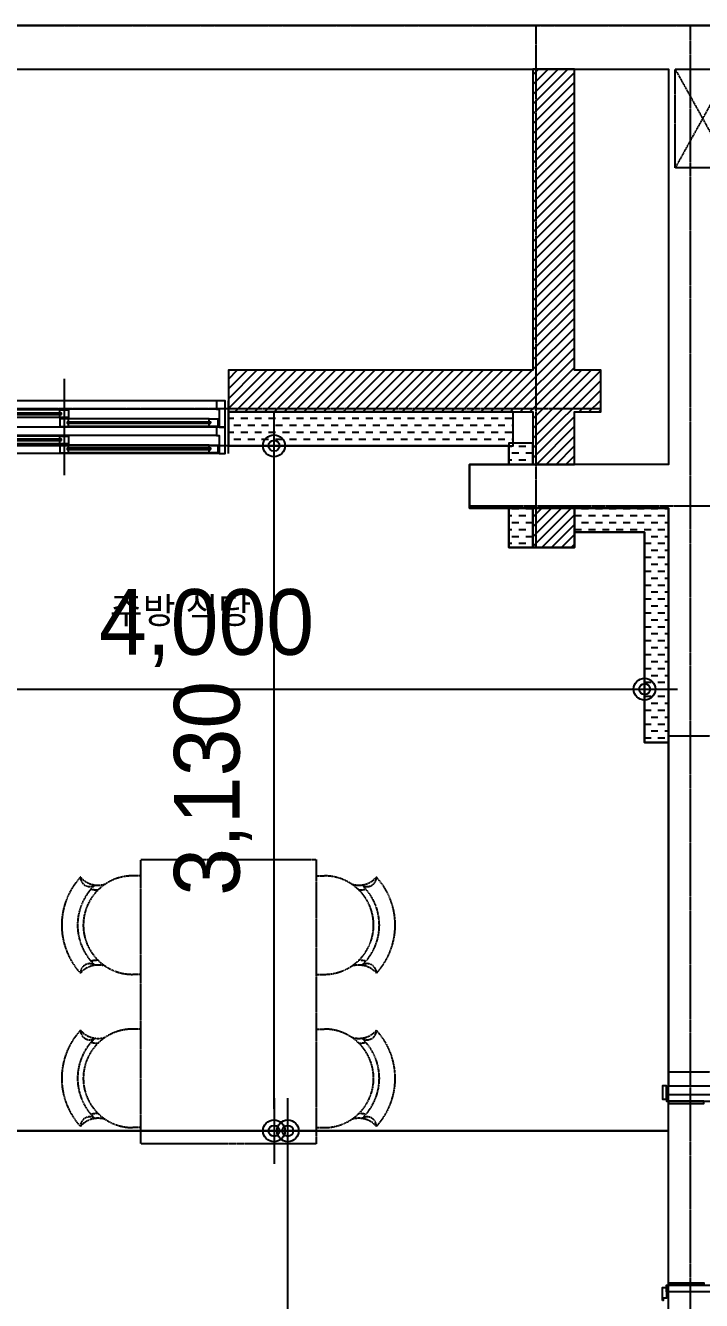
# Model space of a CAD drawing. Extents: x -125 to 16400, y -1600 to 10435.
# Drawn here: x 7748 to 10835, y 4510 to 10335 of the extents above; entities that cross this region are included whole.
import ezdxf

# ---------------------------------------------------------------- set-up
doc = ezdxf.new("R2010")
doc.units = 0
doc.header["$MEASUREMENT"] = 0
for name, pattern in [('AUDIT_D_220706163347-0', [0]), ('CEN', [62, 60, -1, 0, -1]), ('HD', [2.5, 1.5, -1]), ('평면도(기준)$0$CENTER2', [16.25, 15, -0.5, 0.25, -0.5])]:
    doc.linetypes.add(name, pattern=pattern)
for name, color, linetype in [('A_HAT', 8, 'Continuous'), ('AA-XXXX-DIMS', 7, 'Continuous'), ('CEN_CON', 1, 'CEN'), ('CEN_WALL', 12, 'CEN'), ('CONC', 2, 'Continuous'), ('DIM', 7, 'AUDIT_D_220706163347-0'), ('FIN', 6, 'Continuous'), ('FUR_가구', 8, 'HD'), ('INS', 8, 'Continuous'), ('SINA-F-FRAME', 4, 'Continuous'), ('WAL', 3, 'Continuous'), ('WIN', 4, 'Continuous'), ('실명', 3, 'AUDIT_D_220706163347-0'), ('평면도(기준)$0$1.EC-F-DOOR', 4, 'Continuous'), ('평면도(기준)$0$1.EC-F-DOOR-F', 4, 'Continuous')]:
    doc.layers.add(name, color=color, linetype=linetype)
doc.layers.add('Defpoint', color=135, linetype='Continuous', plot=False)
doc.styles.add('HAUD01', font='Dotum.ttf')
doc.dimstyles.new('HAUD-100', dxfattribs={"dimscale": 100, "dimtxt": 3, "dimasz": 1, "dimexe": 0, "dimexo": 3, "dimgap": 1, "dimtad": 1, "dimdec": 0, "dimdsep": 46, "dimlunit": 6, "dimtxsty": 'HAUD01', "dimblk": 'DIMDOT', "dimcen": 2.5, "dimdle": 1.5, "dimclrd": 7, "dimclre": 7, "dimclrt": 3, "dimadec": 0, "dimazin": 0, "dimtfac": 1, "dimtdec": 0, "dimtix": 1, "dimtmove": 2, "dimatfit": 3, "dimfxl": 1, "dimtvp": 1, "dimtolj": 1, "dimtzin": 0, "dimarcsym": 0})
pattern_1 = [(45, (0, 0), (-22.45064, 22.45064), [])]
pattern_2 = [(0, (0, 0), (31.75, 31.75), [31.75, -31.75])]

# ---------------------------------------------------------------- blocks, each defined once
blk = doc.blocks.new('A$C65D858C3')
at = {"layer": '평면도(기준)$0$1.EC-F-DOOR', "color": 8}
for points in [[(80.8, 920), (80.8, 970), (260.8, 970), (260.8, 950), (100.8, 950), (100.8, 920)], [(80.8, 863.9), (80.8, 813.9), (260.8, 813.9), (260.8, 833.9), (100.8, 833.9), (100.8, 863.9)]]:
    blk.add_lwpolyline(points, dxfattribs=at)
at = {"layer": '평면도(기준)$0$1.EC-F-DOOR'}
blk.add_lwpolyline([(840.4, 910), (0.8, 910), (0.8, 874), (840.4, 874), (840.4, 910)], dxfattribs=at)
at = {"layer": '평면도(기준)$0$1.EC-F-DOOR', "color": 8}
for points in [[(120.8, 910), (60.8, 910), (60.8, 920), (120.8, 920)], [(120.8, 874), (60.8, 874), (60.8, 864), (120.8, 864)]]:
    blk.add_lwpolyline(points, close=True, dxfattribs=at)
at = {"layer": '평면도(기준)$0$1.EC-F-DOOR', "color": 1, "linetype": '평면도(기준)$0$CENTER2', "ltscale": 6}
blk.add_arc((840.6, 910.6), 840.6, 182.49818, 269.98243, dxfattribs=at)
at = {"layer": '평면도(기준)$0$1.EC-F-DOOR-F'}
for points in [[(828.4, 980), (828.4, 920), (840.4, 920), (840.4, 980)], [(1050.4, 940), (1050.4, 910), (840.4, 910), (840.4, 940)], [(1050.4, 920), (1050.4, 940), (1050.4, 980), (1068.4, 980), (1068.4, 920)], [(1040.4, 910), (1040.4, 900), (880.4, 900), (880.4, 910)], [(828.4, 60), (828.4, 0), (840.4, 0), (840.4, 60)], [(1050.4, 40), (1050.4, 70), (840.4, 70), (840.4, 40)], [(1040.4, 70), (1040.4, 80), (880.4, 80), (880.4, 70)]]:
    blk.add_lwpolyline(points, close=True, dxfattribs=at)
blk.add_lwpolyline([(1068.4, 0), (1068.4, 60), (1050.4, 60), (1050.4, 10), (1065.4, 10), (1065.4, 0), (1068.4, 0)], dxfattribs=at)
blk = doc.blocks.new('WIN_이중창_1500')
at = {"layer": 'Defpoint'}
for p, q in [((-15, 240), (-15, 0)), ((1485, 240), (1485, 0))]:
    blk.add_line(p, q, dxfattribs=at)
at = {"layer": 'WIN'}
blk.add_line((735, -100), (735, 340), dxfattribs=at)
at = {"layer": 'WIN', "color": 8}
for p, q in [((1442, 240), (28, 240)), ((1397, 237), (755, 237)), ((715, 196), (73, 196)), ((1397, 202), (755, 202)), ((1430, 158), (40, 158)), ((1430, 120), (40, 120)), ((715, 161), (73, 161)), ((1397, 117), (755, 117)), ((715, 76), (73, 76)), ((1397, 82), (755, 82)), ((1430, 38), (40, 38)), ((1430, 0), (40, 0)), ((715, 41), (73, 41))]:
    blk.add_line(p, q, dxfattribs=at)
at = {"layer": 'WIN'}
for points in [[(40, 158), (28, 158), (28, 240), (0, 240), (0, 120), (40, 120), (40, 158)], [(755, 216.5), (755, 202), (715, 202), (715, 237), (755, 237), (755, 222.5)], [(1397, 216.5), (1397, 202), (1437, 202), (1437, 237), (1397, 237), (1397, 222.5)], [(1430, 158), (1442, 158), (1442, 240), (1470, 240), (1470, 120), (1430, 120), (1430, 158)], [(73, 175.5), (73, 161), (33, 161), (33, 196), (73, 196), (73, 181.5)], [(722, 181.5), (722, 175.5), (66, 175.5), (66, 181.5), (722, 181.5)], [(715, 175.5), (715, 161), (755, 161), (755, 196), (715, 196), (715, 181.5)], [(1404, 222.5), (1404, 216.5), (748, 216.5), (748, 222.5), (1404, 222.5)], [(40, 38), (28, 38), (28, 120), (0, 120), (0, 0), (40, 0), (40, 38)], [(755, 96.5), (755, 82), (715, 82), (715, 117), (755, 117), (755, 102.5)], [(1397, 96.5), (1397, 82), (1437, 82), (1437, 117), (1397, 117), (1397, 102.5)], [(1430, 38), (1442, 38), (1442, 120), (1470, 120), (1470, 0), (1430, 0), (1430, 38)], [(73, 55.5), (73, 41), (33, 41), (33, 76), (73, 76), (73, 61.5)], [(722, 61.5), (722, 55.5), (66, 55.5), (66, 61.5), (722, 61.5)], [(715, 55.5), (715, 41), (755, 41), (755, 76), (715, 76), (715, 61.5)], [(1404, 102.5), (1404, 96.5), (748, 96.5), (748, 102.5), (1404, 102.5)]]:
    blk.add_lwpolyline(points, dxfattribs=at)
blk = doc.blocks.new('식탁-1300x800')
at = {"layer": 'FUR_가구'}
for p, q in [((75, 800), (75, 837.8)), ((525, 800), (525, 837.8)), ((775, 800), (775, 837.8)), ((1225, 800), (1225, 837.8)), ((75, 0), (75, -37.8)), ((525, 0), (525, -37.8)), ((775, 0), (775, -37.8)), ((1225, 0), (1225, -37.8))]:
    blk.add_line(p, q, dxfattribs=at)
blk.add_lwpolyline([(0, 800), (1300, 800), (1300, 0), (0, 0)], close=True, dxfattribs=at)
for centre, radius, start, end in [((300, 837.8), 323.6, 47.30696, 132.69305), ((1000, 837.8), 323.6, 47.30695, 132.69304), ((300, 837.8), 225, 0, 180), ((81.5, 1033.2), 42.4, 325.90401, 91.17117), ((11.9, 995.4), 105.6, 341.08549, 49.44539), ((300, 837.8), 251.2, 43.09816, 136.90185), ((518.5, 1033.2), 42.4, 88.82884, 214.096), ((588.1, 995.4), 105.6, 130.55462, 198.91452), ((1000, 837.8), 225, 360, 180), ((781.5, 1033.2), 42.4, 325.904, 91.17116), ((711.9, 995.4), 105.6, 341.08548, 49.44538), ((1000, 837.8), 251.2, 43.09815, 136.90184), ((1218.5, 1033.2), 42.4, 88.82883, 214.09599), ((1288.1, 995.4), 105.6, 130.55461, 198.91451), ((11.9, 995.4), 127.4, 359.97038, 14.54806), ((588.1, 995.4), 127.4, 165.45195, 180.02963), ((711.9, 995.4), 127.4, 359.97037, 14.54805), ((1288.1, 995.4), 127.4, 165.45194, 180.02962), ((300, -37.8), 225, 180, 360), ((1000, -37.8), 225, 180, 0), ((11.9, -195.4), 105.6, 310.55461, 18.91451), ((588.1, -195.4), 105.6, 161.08548, 229.44538), ((711.9, -195.4), 105.6, 310.55462, 18.91452), ((1288.1, -195.4), 105.6, 161.08549, 229.44539), ((81.5, -233.2), 42.4, 268.82883, 34.09599), ((300, -37.8), 251.2, 223.09815, 316.90184), ((11.9, -195.4), 127.4, 345.45194, 0.02962), ((588.1, -195.4), 127.4, 179.97037, 194.54805), ((518.5, -233.2), 42.4, 145.904, 271.17116), ((781.5, -233.2), 42.4, 268.82884, 34.096), ((1000, -37.8), 251.2, 223.09816, 316.90185), ((711.9, -195.4), 127.4, 345.45195, 0.02963), ((1288.1, -195.4), 127.4, 179.97038, 194.54806), ((1218.5, -233.2), 42.4, 145.90401, 271.17117), ((300, -37.8), 323.6, 227.30695, 312.69304), ((1000, -37.8), 323.6, 227.30696, 312.69305)]:
    blk.add_arc(centre, radius, start, end, dxfattribs=at)
blk = doc.blocks.new('A$Ca96da67e')
at = {"layer": 'FUR_가구'}
for p, q in [((250, 450), (0, 0)), ((0, 450), (250, 0))]:
    blk.add_line(p, q, dxfattribs=at)
blk.add_lwpolyline([(250, 0), (0, 0), (0, 450), (250, 450)], close=True, dxfattribs=at)
blk = doc.blocks.new('DIMDOT')
at = {"layer": 'AA-XXXX-DIMS'}
for p, q in [((0, -1.5), (0, 1.5)), ((-1.5, 0), (1.5, 0))]:
    blk.add_line(p, q, dxfattribs=at)
for radius in [0.5, 0.25]:
    blk.add_circle((0, 0), radius, dxfattribs=at)
blk = doc.blocks.new('*D64')
at = {"layer": 'Defpoints', "color": 0, "transparency": 16777216}
for p in [(8946, 5285), (8946, 5285), (8946, 1625)]:
    blk.add_point(p, dxfattribs=at)
at = {"layer": 'DIM', "color": 7, "lineweight": -2, "transparency": 16777216}
for p, q in [((9246, 5285), (8946, 5285)), ((8946, 1725), (8946, 5185)), ((9246, 1625), (8946, 1625))]:
    blk.add_line(p, q, dxfattribs=at)
at = {"layer": 'DIM', "color": 7, "lineweight": -2, "transparency": 16777216, "xscale": 100, "yscale": 100, "zscale": 100}
for p, rotation in [((8946, 5285), 90), ((8946, 1625), 270)]:
    blk.add_blockref('DIMDOT', p, dxfattribs=dict(at, rotation=rotation))
at = {"layer": 'DIM', "color": 3, "transparency": 16777216, "insert": (8666.9, 3455), "char_height": 300, "attachment_point": 5, "rotation": 90, "style": 'HAUD01'}
blk.add_mtext('\\A1;3,660', dxfattribs=at)
blk = doc.blocks.new('*D65')
at = {"layer": 'Defpoints', "color": 0, "transparency": 16777216}
for p in [(6575, 7303), (10575, 7303), (10575, 7303)]:
    blk.add_point(p, dxfattribs=at)
at = {"layer": 'DIM', "color": 7, "lineweight": -2, "transparency": 16777216}
for p, q in [((6575, 7603), (6575, 7303)), ((10575, 7603), (10575, 7303)), ((6675, 7303), (10475, 7303))]:
    blk.add_line(p, q, dxfattribs=at)
at = {"layer": 'DIM', "color": 7, "lineweight": -2, "transparency": 16777216, "xscale": 100, "yscale": 100, "zscale": 100, "rotation": 180}
blk.add_blockref('DIMDOT', (6575, 7303), dxfattribs=at)
at = {"layer": 'DIM', "color": 7, "lineweight": -2, "transparency": 16777216, "xscale": 100, "yscale": 100, "zscale": 100}
blk.add_blockref('DIMDOT', (10575, 7303), dxfattribs=at)
at = {"layer": 'DIM', "color": 3, "transparency": 16777216, "insert": (8575, 7582.1), "char_height": 300, "attachment_point": 5, "style": 'HAUD01'}
blk.add_mtext('\\A1;4,000', dxfattribs=at)
blk = doc.blocks.new('*D66')
at = {"layer": 'Defpoints', "color": 0, "transparency": 16777216}
for p in [(8883, 8415), (8883, 8415), (8883, 5285)]:
    blk.add_point(p, dxfattribs=at)
at = {"layer": 'DIM', "color": 7, "lineweight": -2, "transparency": 16777216}
for p, q in [((9183, 8415), (8883, 8415)), ((8883, 5385), (8883, 8315)), ((9183, 5285), (8883, 5285))]:
    blk.add_line(p, q, dxfattribs=at)
at = {"layer": 'DIM', "color": 7, "lineweight": -2, "transparency": 16777216, "xscale": 100, "yscale": 100, "zscale": 100}
for p, rotation in [((8883, 8415), 90), ((8883, 5285), 270)]:
    blk.add_blockref('DIMDOT', p, dxfattribs=dict(at, rotation=rotation))
at = {"layer": 'DIM', "color": 3, "transparency": 16777216, "insert": (8603.9, 6850), "char_height": 300, "attachment_point": 5, "rotation": 90, "style": 'HAUD01'}
blk.add_mtext('\\A1;3,130', dxfattribs=at)

msp = doc.modelspace()

# ---------------------------------------------------------------- hatches: boundary and pattern name
at = {"layer": 'A_HAT'}
h = msp.add_hatch(dxfattribs=at)
h.set_pattern_fill('ANSI31', color=256, scale=10, style=0)
h.set_pattern_definition(pattern_1)
h.paths.add_polyline_path([(8675, 8570), (10065, 8570), (10065, 8330), (10255, 8330), (10255, 8570), (10375, 8570), (10375, 8760), (10255, 8760), (10255, 10135), (10065, 10135), (10065, 8760), (8675, 8760)])
h = msp.add_hatch(dxfattribs=at)
h.set_pattern_fill('ANSI31', color=256, scale=10, style=0)
h.set_pattern_definition(pattern_1)
h.paths.add_polyline_path([(10065, 7950), (10255, 7950), (10255, 8130), (10065, 8130)])
at = {"layer": 'INS'}
h = msp.add_hatch(dxfattribs=at)
h.set_pattern_fill('DASH', color=256, scale=10, style=0)
h.set_pattern_definition(pattern_2)
h.paths.add_polyline_path([(8675, 8415), (9975, 8415), (9975, 8570), (8675, 8570)])
h = msp.add_hatch(dxfattribs=at)
h.set_pattern_fill('DASH', color=256, scale=10, style=0)
h.set_pattern_definition(pattern_2)
h.paths.add_polyline_path([(9955, 8330), (10065, 8330), (10065, 8427), (9955, 8427)])
h = msp.add_hatch(dxfattribs=at)
h.set_pattern_fill('DASH', color=256, scale=10, style=0)
h.set_pattern_definition(pattern_2)
h.paths.add_polyline_path([(9955, 7950), (10065, 7950), (10065, 8130), (9955, 8130)])
h = msp.add_hatch(dxfattribs=at)
h.set_pattern_fill('DASH', color=256, scale=10, style=0)
h.set_pattern_definition(pattern_2)
h.paths.add_polyline_path([(10255, 8020), (10575, 8020), (10575, 7058.6), (10685, 7058.6), (10685, 8130), (10255, 8130)])

# ---------------------------------------------------------------- linework, layer by layer
at = {"layer": 'CEN_CON'}
for p, q in [((5445, 10335), (12705, 10335)), ((10785, 1325), (10785, 10335)), ((9775, 8140), (12815, 8140))]:
    msp.add_line(p, q, dxfattribs=at)
at = {"layer": 'CEN_WALL'}
for p, q in [((10080, 7950), (10080, 10335)), ((5975, 8585), (10375, 8585)), ((10685, 7090), (11440, 7090)), ((10685, 5555), (12705, 5555))]:
    msp.add_line(p, q, dxfattribs=at)
at = {"layer": 'CONC'}
for points in [[(14935, 0), (14935, 9745), (12655, 9745), (12655, 10135), (12705, 10135), (12705, 10335), (5445, 10335)], [(6452, 10135), (10685, 10135), (10685, 8330), (9775, 8330), (9775, 8130), (10685, 8130), (10685, 5490), (10885, 5490), (10885, 8130), (12815, 8130), (12815, 8330), (10885, 8330), (10885, 10135), (12455, 10135), (12455, 9545), (14685, 9545), (14685, 1690)]]:
    msp.add_lwpolyline(points, dxfattribs=at)
at = {"layer": 'FIN'}
for points in [[(6465, 5285), (10685, 5285), (10685, 7058.6), (10575, 7058.6), (10575, 8020), (10255, 8020), (10255, 7950), (9955, 7950), (9955, 8130), (9775, 8130), (9775, 8330), (9955, 8330), (9955, 8415), (6562, 8415), (6562, 7375), (6575, 7375), (6575, 6947), (6562, 6947), (6562, 6792.1), (6465, 6792.1)], [(4315, 4015), (6165, 4015), (6165, 1625), (10575, 1625), (10575, 1800), (10685, 1800), (10685, 5285), (6465, 5285), (6465, 5235), (4315, 5235)]]:
    msp.add_lwpolyline(points, close=True, dxfattribs=at)
at = {"layer": 'INS'}
for points in [[(8675, 8415), (9975, 8415), (9975, 8570), (8675, 8570)], [(9955, 8330), (10065, 8330), (10065, 8427), (9955, 8427)], [(9955, 7950), (10065, 7950), (10065, 8130), (9955, 8130)], [(10255, 8020), (10575, 8020), (10575, 7058.6), (10685, 7058.6), (10685, 8130), (10255, 8130)]]:
    msp.add_lwpolyline(points, close=True, dxfattribs=at)
at = {"layer": 'WAL'}
for points in [[(8675, 8570), (10065, 8570), (10065, 8330), (10255, 8330), (10255, 8570), (10375, 8570), (10375, 8760), (10255, 8760), (10255, 10135), (10065, 10135), (10065, 8760), (8675, 8760)], [(10065, 7950), (10255, 7950), (10255, 8130), (10065, 8130)]]:
    msp.add_lwpolyline(points, close=True, dxfattribs=at)

# ---------------------------------------------------------------- block references
at = {"layer": 'FUR_가구'}
msp.add_blockref('A$Ca96da67e', (10715, 9685), dxfattribs=at)
at = {"layer": 'FUR_가구', "rotation": 270}
msp.add_blockref('식탁-1300x800', (8275, 6525), dxfattribs=at)
at = {"layer": 'SINA-F-FRAME', "xscale": -1}
msp.add_blockref('A$C65D858C3', (11725.4, 4510), dxfattribs=at)
at = {"layer": 'WIN', "xscale": -1, "rotation": 180}
msp.add_blockref('WIN_이중창_1500', (7190, 8620), dxfattribs=at)

# ---------------------------------------------------------------- texts
at = {"layer": '실명', "style": 'HAUD01'}
msp.add_text('주방/식당', height=120, dxfattribs=at).set_placement((8133, 7603))

# ---------------------------------------------------------------- dimensions: what is measured, and where the dimension line sits
at = {"layer": 'DIM'}
for base, p1, p2, picture, middle in [((8883, 8415), (8883, 5285), (8883, 8415), '*D66', (8603.9, 6850)), ((8946, 5285), (8946, 1625), (8946, 5285), '*D64', (8666.9, 3455))]:
    dim = msp.add_linear_dim(base=base, p1=p1, p2=p2, angle=90, dimstyle='HAUD-100', dxfattribs=at)
    dim.commit()
    dim.dimension.update_dxf_attribs({"geometry": picture, "text_midpoint": middle})
dim = msp.add_linear_dim(base=(10575, 7303), p1=(6575, 7303), p2=(10575, 7303), dimstyle='HAUD-100', dxfattribs=at)
dim.commit()
dim.dimension.update_dxf_attribs({"geometry": '*D65', "text_midpoint": (8575, 7582.1)})

doc.saveas('drawing.dxf')
